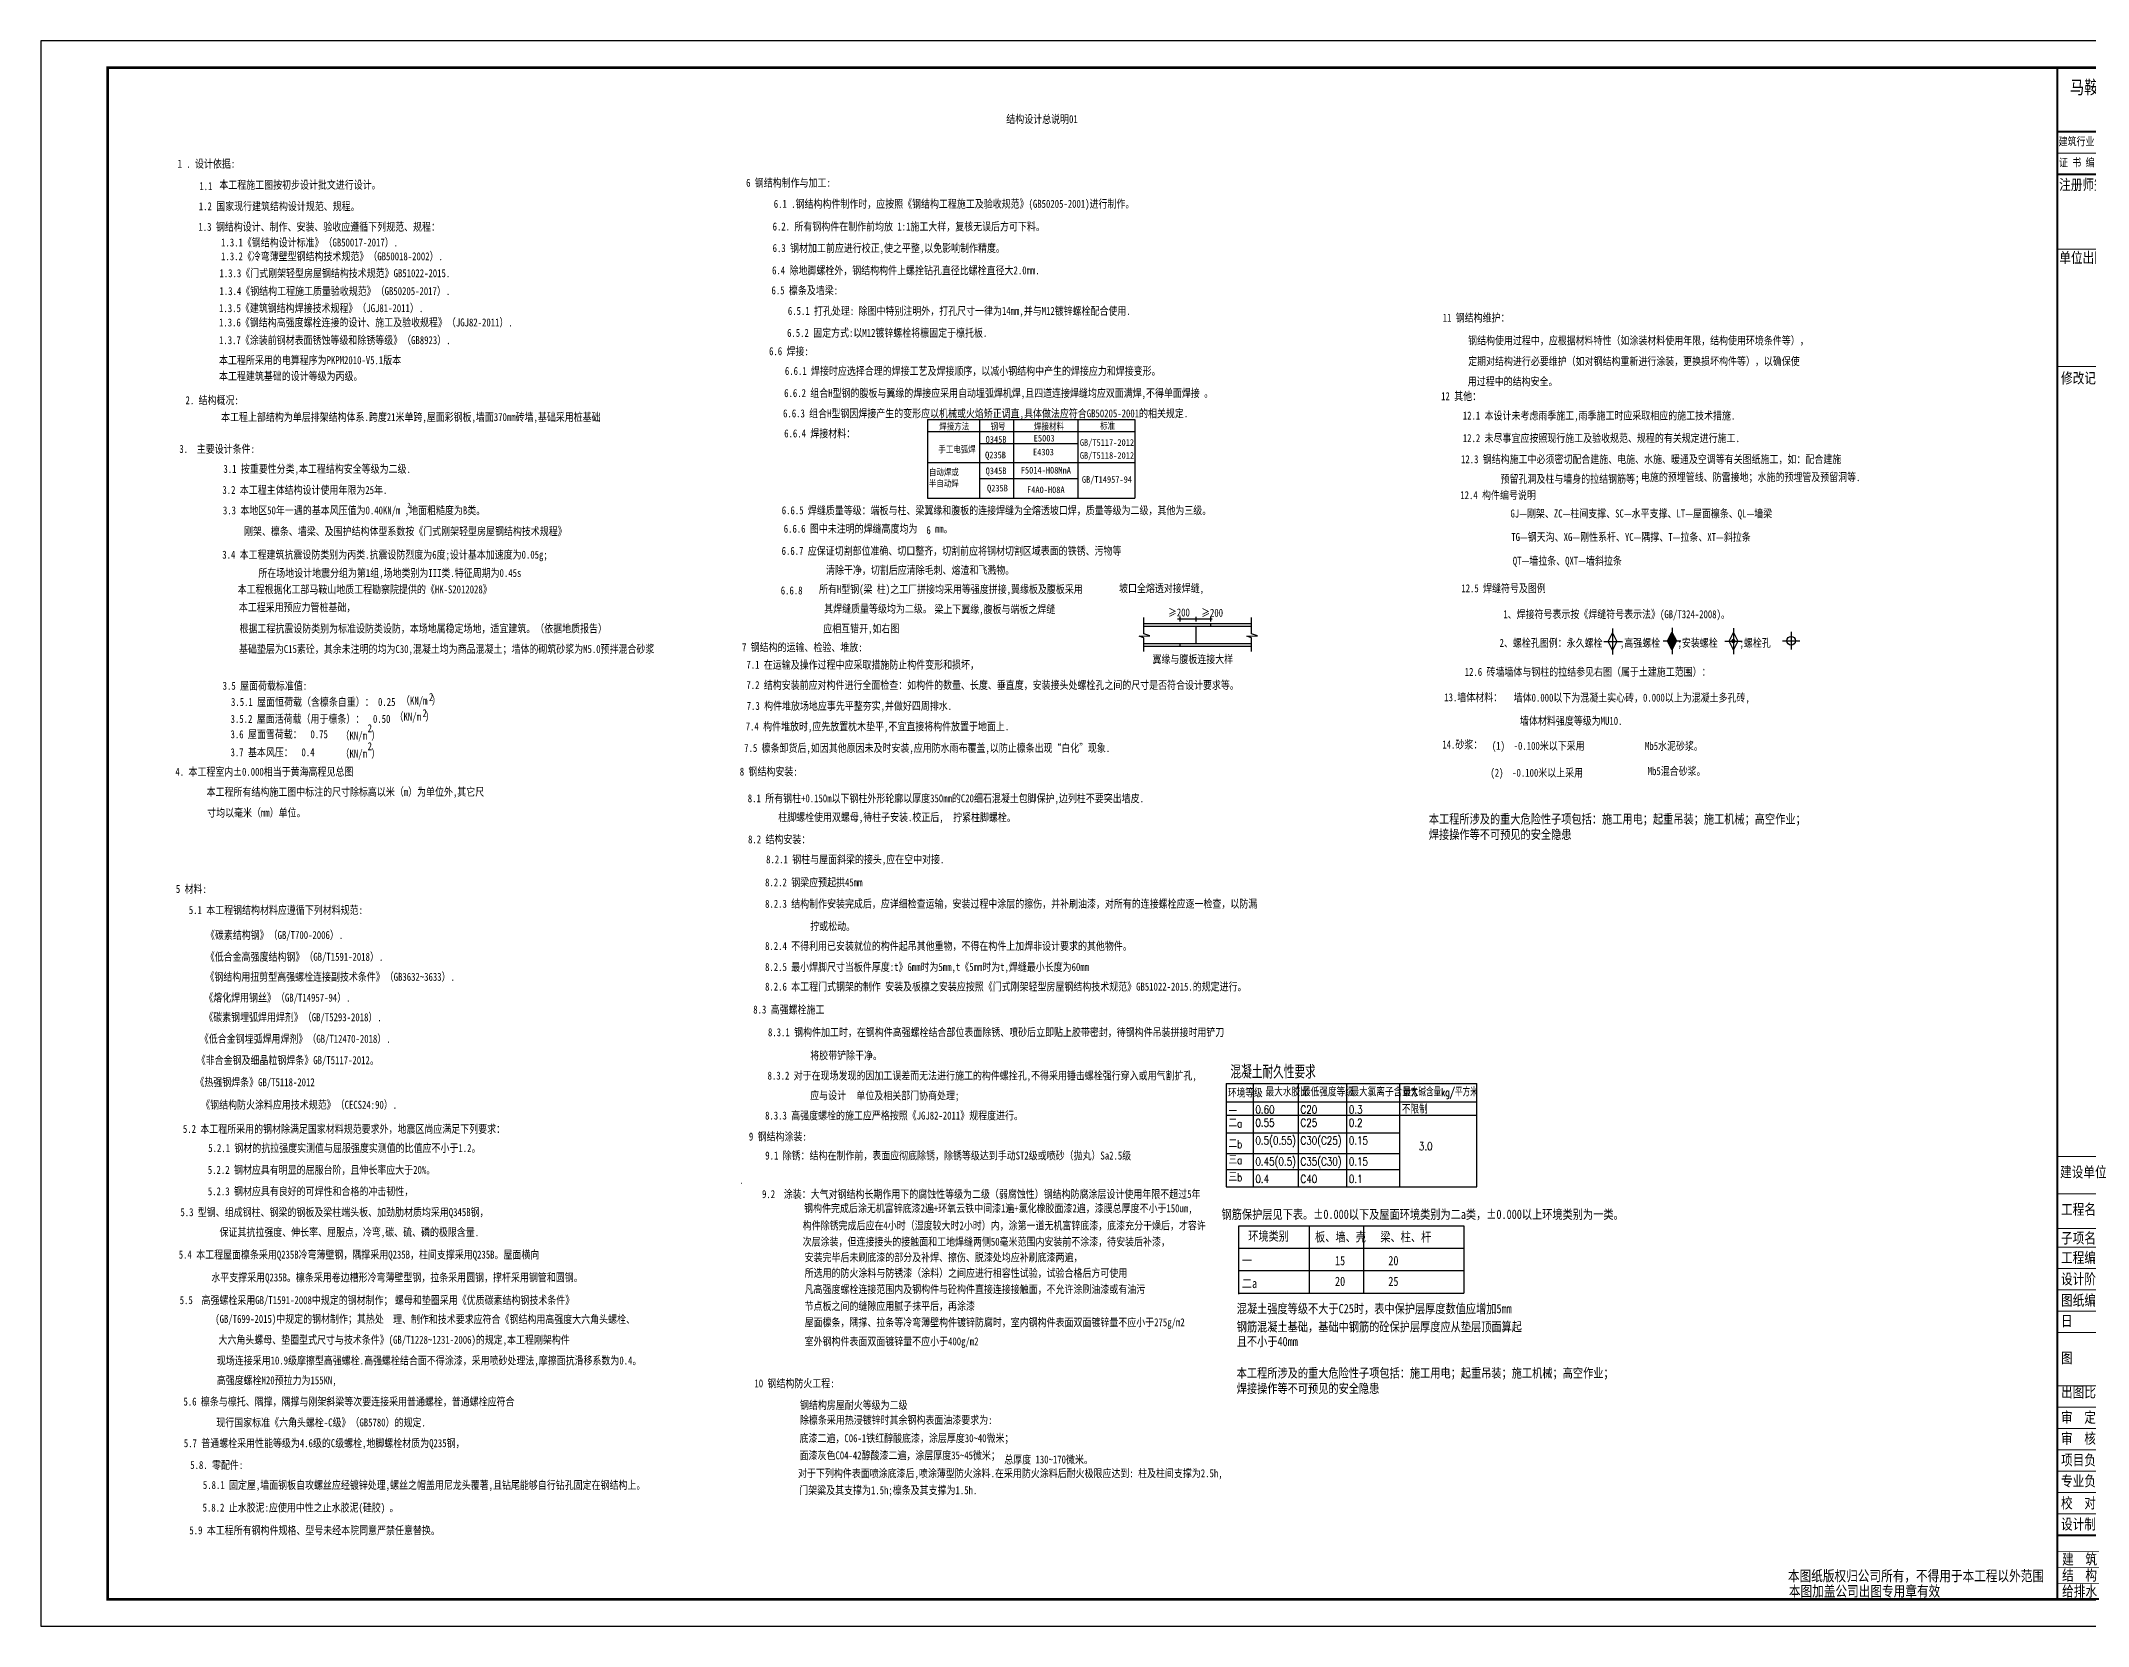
# Model space of a CAD drawing. Extents: x -73672 to 366960, y -527333 to 140666.
# Drawn here: x 183707 to 260456, y 81266 to 140666 of the extents above; entities that cross this region are included whole.
import ezdxf
from ezdxf.enums import TextEntityAlignment as Align

# ---------------------------------------------------------------- set-up
doc = ezdxf.new("R2010")
doc.units = 0
doc.header["$LTSCALE"] = 1000
doc.header["$MEASUREMENT"] = 0
for name, color, linetype in [('PUB_TEXT', 7, 'Continuous'), ('PUB_TITLE', 4, 'Continuous'), ('图签', 120, 'Continuous')]:
    doc.layers.add(name, color=color, linetype=linetype)
doc.styles.add('_HZTXT', font='', dxfattribs={"width": 0.8})
doc.styles.add('HZTXT', font='txt', dxfattribs={"bigfont": 'HZTXT'})
doc.styles.add('图签', font='', dxfattribs={"width": 0.8})
doc.styles.get('_HZTXT').set_extended_font_data('NSimSun')
doc.styles.get('图签').set_extended_font_data('SimSun')

# ---------------------------------------------------------------- blocks, each defined once
blk = doc.blocks.new('1#竖图签')
at = {"layer": '图签'}
blk.add_line((-7500, 0), (0, 0), dxfattribs=at)
blk.add_lwpolyline([(-7500, 57400, 70, 70, 0), (-7500, 0, 40, 40, 0), (0, 0, 40, 40, 0), (0, 57400, 40, 40, 0), (-7500, 57400, 40, 40, 0), (-7500, 50599, 40, 40, 0)], format="xyseb", dxfattribs=at)
for points, const_width in [([(-7500, 55000), (0, 55000)], 70), ([(-4000, 55000), (-4000, 53400)], 35), ([(-7500, 54200), (0, 54200)], 35), ([(-7500, 53400), (0, 53400)], 70), ([(-7500, 50600), (0, 50600)], 35), ([(-7500, 46200), (0, 46200)], 35), ([(-7500, 46200), (0, 46200)], 35), ([(-7500, 16600), (0, 16600)], 35), ([(-5000, 16600), (-5000, 2400)], 35), ([(-7500, 15200), (0, 15200)], 35), ([(-7500, 13896), (0, 13896)], 35), ([(-7500, 13200), (0, 13200)], 35), ([(-7500, 12400), (0, 12400)], 35), ([(-7500, 11600), (0, 11600)], 35), ([(-7500, 10800), (0, 10800)], 35), ([(-7500, 10000), (0, 10000)], 35), ([(-7500, 8000), (0, 8000)], 35), ([(-7500, 7200), (0, 7200)], 35), ([(-2750, 7200), (-2750, 2400)], 35), ([(-7500, 6400), (0, 6400)], 35), ([(-7500, 5600), (0, 5600)], 35), ([(-7500, 4800), (0, 4800)], 35), ([(-7500, 4000), (0, 4000)], 35), ([(-7500, 3200), (0, 3200)], 35), ([(-7500, 2400), (0, 2400)], 70), ([(-7500, 2400), (0, 2400)], 35), ([(-7500, 1800), (0, 1800)], 35), ([(-5750, 0), (-5750, 1800)], 35), ([(-4000, 1800), (-4000, 0)], 35), ([(-2250, 1800), (-2250, 0)], 35), ([(-7500, 1200), (0, 1200)], 35), ([(-7500, 600), (0, 600)], 35), ([(-7500, 0), (0, 0)], 35)]:
    blk.add_lwpolyline(points, dxfattribs=dict(at, const_width=const_width))
at = {"layer": '图签', "style": '图签'}
for s, height, width, p in [('马鞍山群厦建筑设计事务所', 500, 0.78, (-7028, 56416)), ('有限公司', 500, 0.78, (-4808, 55406)), ('建筑行业（建筑工程） ', 300, 0.8, (-7454, 54485)), ('丙  级', 300, 0.8, (-3684, 54490)), ('  证 书 编 号', 300, 0.8, (-7767, 53695)), ('A234007707', 300, 0.8, (-3684, 53669)), ('注册师签章', 400, 0.8, (-7436, 52816)), ('单位出图章', 400, 0.8, (-7429, 50080)), ('修改记录', 400, 0.8, (-7365, 45569)), ('建设单位', 400, 0.8, (-7400, 15815)), ('工程名称', 400, 0.8, (-7365, 14415)), ('子项名称', 400, 0.8, (-7365, 13339)), ('工程编号', 400, 0.8, (-7365, 12607)), ('设计阶段', 400, 0.8, (-7365, 11807)), ('图纸编号', 400, 0.8, (-7365, 11007)), ('日    期', 400, 0.8, (-7365, 10237)), ('图    名', 400, 0.8, (-7365, 8852)), ('出图比例', 400, 0.8, (-7365, 7567)), ('审  定  人', 400, 0.8, (-7365, 6621)), ('审  核  人', 400, 0.8, (-7365, 5831)), ('项目负责人', 400, 0.8, (-7365, 5021)), ('专业负责人', 400, 0.8, (-7365, 4237)), ('校  对  人', 400, 0.8, (-7365, 3409)), ('设计制图人', 400, 0.8, (-7365, 2618)), ('会   签   栏', 400, 0.8, (-5360, 1889)), ('建  筑', 400, 0.8, (-7325, 1305)), ('暖  通', 400, 0.8, (-3825, 1305)), ('本图纸版权归公司所有，不得用于本工程以外范围', 400, 0.8, (-17604, 681)), ('结  构', 400, 0.8, (-7325, 705)), ('电  气', 400, 0.8, (-3825, 705)), ('本图加盖公司出图专用章有效', 400, 0.8, (-17568, 109)), ('给排水', 400, 0.8, (-7325, 105)), ('电  讯', 400, 0.8, (-3825, 105))]:
    blk.add_text(s, height=height, dxfattribs=dict(at, width=width)).set_placement(p)

msp = doc.modelspace()

# ---------------------------------------------------------------- linework, layer by layer
for p, q in [((228139.75, 101595.92), (237544.83, 101595.92)), ((228139.75, 101595.92), (228139.75, 97726.15)), ((229165.89, 97726.15), (229165.89, 101595.92)), ((230857.02, 97726.15), (230857.02, 101595.92)), ((232669.48, 97726.15), (232669.48, 101595.92)), ((234654.76, 97726.15), (234654.76, 101595.92)), ((237544.83, 97726.15), (237544.83, 101595.92)), ((228139.75, 100913.96), (237544.83, 100913.96)), ((228139.75, 100410.97), (237544.83, 100410.97)), ((228139.75, 99747.78), (234654.76, 99747.78)), ((228139.75, 98972.44), (234654.76, 98972.44)), ((228139.75, 98373.33), (234654.76, 98373.33)), ((228139.75, 97726.15), (237544.83, 97726.15)), ((228619.78, 96260), (237057.12, 96260)), ((228619.78, 93700.25), (228619.78, 96260)), ((231264.64, 93740.23), (231264.64, 96260)), ((233297.47, 96260), (233297.47, 93740.23)), ((237057.12, 96260), (237057.12, 93740.23)), ((237057.12, 94572.91), (228619.78, 94572.91))]:
    msp.add_line(p, q)
at = {"layer": 'PUB_TEXT'}
for p, q in [((228619.78, 95427.32), (237057.12, 95427.32)), ((228619.78, 93740.23), (237057.12, 93740.23))]:
    msp.add_line(p, q, dxfattribs=at)
at = {"layer": 'PUB_TITLE'}
msp.add_lwpolyline([(183707.35, 81266.06), (267807.35, 81266.06), (267807.35, 140666.06), (183707.35, 140666.06)], close=True, dxfattribs=at)
at = {"layer": 'PUB_TITLE', "const_width": 100}
msp.add_lwpolyline([(186207.35, 82266.06), (266807.35, 82266.06), (266807.35, 139666.06), (186207.35, 139666.06)], close=True, dxfattribs=at)
at = {"layer": '图签'}
for p, q in [((216945.83, 126485.44), (224715.8, 126485.44)), ((216945.83, 126485.44), (216945.83, 123526.68)), ((216945.83, 126036.32), (224715.8, 126036.32)), ((218892.06, 126485.44), (218892.06, 123526.68)), ((220168.26, 126485.44), (220168.26, 123526.68)), ((222578.19, 126485.44), (222578.19, 123526.68)), ((224715.8, 126485.44), (224715.8, 123526.68)), ((218892.06, 125587.21), (222578.19, 125587.21)), ((216945.83, 124874.03), (224715.8, 124874.03)), ((218892.06, 124268.33), (222578.19, 124268.33)), ((216945.83, 123526.68), (224715.8, 123526.68)), ((225058.26, 118445.21), (225058.26, 119059.8)), ((226316.63, 119014.87), (227621.29, 119014.87)), ((226413.67, 118908.8), (226413.67, 119090.29)), ((227020.21, 118908.8), (227020.21, 119090.29)), ((227570.18, 118908.8), (227570.18, 119090.29)), ((229089.45, 118445.21), (229089.45, 119059.8)), ((224883.58, 118364.65), (225286.7, 118378.07)), ((225058.26, 118297.51), (224883.58, 118364.65)), ((225058.26, 118831.54), (229089.45, 118831.54)), ((225058.26, 118737.56), (229089.45, 118737.56)), ((225286.7, 118378.07), (225058.26, 118445.21)), ((225058.26, 117792.11), (225058.26, 118297.51)), ((227020.11, 118087.49), (227020.11, 118737.56)), ((227571.04, 118737.56), (227571.04, 118831.54)), ((228914.76, 118364.65), (229317.88, 118378.07)), ((229089.45, 118297.51), (228914.76, 118364.65)), ((229317.88, 118378.07), (229089.45, 118445.21)), ((229089.45, 117792.11), (229089.45, 118297.51)), ((242631.17, 118650.65), (242631.17, 117668.68)), ((244858.91, 118671.98), (244858.91, 117690.01)), ((247159.51, 118665.95), (247159.51, 117683.97)), ((249326.88, 118518.22), (249326.88, 117863.57)), ((225058.26, 118087.49), (229089.45, 118087.49)), ((225058.26, 117980.08), (229089.45, 117980.08)), ((226415.43, 117980.08), (226415.43, 118087.49)), ((242303.85, 118159.67), (242958.49, 118159.67)), ((244529.51, 118180.99), (245184.16, 118180.99)), ((246832.19, 118174.96), (247486.83, 118174.96)), ((248999.56, 118190.89), (249654.21, 118190.89))]:
    msp.add_line(p, q, dxfattribs=at)
at = {"layer": '图签', "const_width": 28.8}
for points in [[(226429.18, 119030.06), (226390.71, 118991.62)], [(227035.72, 119030.06), (226997.25, 118991.62)], [(227585.69, 119030.06), (227547.21, 118991.62)]]:
    msp.add_lwpolyline(points, dxfattribs=at)
at = {"layer": '图签'}
for points in [[(242467.51, 118159.67), (242631.17, 118486.99), (242794.83, 118159.67), (242631.17, 117832.34)], [(244693.17, 118180.99), (244856.83, 118508.32), (245020.5, 118180.99), (244856.83, 117853.67)], [(246995.85, 118174.96), (247159.51, 118502.28), (247323.17, 118174.96), (247159.51, 117847.64)]]:
    msp.add_lwpolyline(points, close=True, dxfattribs=at)
at = {"layer": '图签', "const_width": 81.83}
msp.add_lwpolyline([(247118.6, 118174.96, 1), (247200.43, 118174.96, 1)], format="xyb", close=True, dxfattribs=at)
at = {"layer": '图签'}
msp.add_circle((249326.88, 118190.89), 163.66, dxfattribs=at)
msp.add_arc((209961.77, 97845.22), 10, 0, 90, dxfattribs=at)
msp.add_solid([(244693.17, 118180.99), (244856.83, 118508.32), (244856.83, 117853.67), (245020.5, 118180.99)], dxfattribs=at)

# ---------------------------------------------------------------- block references
msp.add_blockref('1#竖图签', (266807.35, 82266.06))

# ---------------------------------------------------------------- texts
at = {"style": 'HZTXT'}
for s, height, width, p in [('混凝土耐久性要求', 500, 0.8, (228302.91, 101782.49)), ('环境等级', 300, 0.8, (228212.26, 101078.12)), ('最大水胶比', 300, 0.8, (229619.49, 101119.16)), ('最低强度等级', 300, 0.8, (230987.24, 101119.16)), ('最大氯离子含量%%%', 300, 0.8, (232799.7, 101119.16)), ('最大碱含量kg/平方米', 300, 0.7, (234784.98, 101119.16)), ('一', 300, 0.8, (228230.39, 100391.88)), ('0.60', 300, 0.8, (229238.43, 100472.11)), ('C20', 300, 0.8, (230929.56, 100472.11)), ('0.3', 300, 0.8, (232742.02, 100472.11)), ('不限制', 300, 0.8, (234727.3, 100472.11)), ('二a', 300, 0.8, (228230.39, 99952.97)), ('0.55', 300, 0.8, (229238.43, 99978.21)), ('C25', 300, 0.8, (230929.56, 99978.21)), ('0.2', 300, 0.8, (232742.02, 99978.21)), ('二b', 300, 0.8, (228230.39, 99177.63)), ('0.5(0.55)', 300, 0.8, (229238.43, 99312)), ('C30(C25)', 300, 0.8, (230929.56, 99312)), ('0.15', 300, 0.8, (232742.02, 99312)), ('3.0', 300, 0.8, (235368.34, 99097.54)), ('三a', 300, 0.8, (228230.39, 98578.52)), ('0.45(0.5)', 300, 0.8, (229238.43, 98524.95)), ('C35(C30)', 300, 0.8, (230929.56, 98524.95)), ('0.15', 300, 0.8, (232742.02, 98524.95)), ('三b', 300, 0.8, (228230.39, 97931.35)), ('0.4', 300, 0.8, (229238.43, 97872.05)), ('C40', 300, 0.8, (230929.56, 97872.05)), ('0.1', 300, 0.8, (232742.02, 97872.05))]:
    msp.add_text(s, height=height, dxfattribs=dict(at, width=width)).set_placement(p)
at = {"layer": 'PUB_TEXT', "style": '_HZTXT', "width": 0.8}
for s, p in [('本工程所涉及的重大危险性子项包括：施工用电；起重吊装；施工机械；高空作业；', (235741.01, 111337.3)), ('焊接操作等不可预见的安全隐患', (235741.01, 110758.86)), ('钢筋保护层见下表。%%P0.000以下及屋面环境类别为二a类，%%P0.000以上环境类别为一类。', (227969.42, 96521.97)), ('环境类别', (228970.28, 95707.76)), ('板、墙、壳', (231474.1, 95676.3)), ('梁、柱、杆', (233923.12, 95676.3)), ('一', (228730.68, 94785.81)), ('15', (232222.81, 94785.81)), ('20', (234221.86, 94785.81)), ('二a', (228730.68, 93931.41)), ('20', (232222.81, 94007.79)), ('25', (234221.86, 94007.79)), ('混凝土强度等级不大于C25时，表中保护层厚度数值应增加5mm', (228538.64, 92986.51)), ('钢筋混凝土基础，基础中钢筋的砼保护层厚度应从垫层顶面算起', (228538.64, 92309.29)), ('且不小于40mm', (228538.64, 91754.23)), ('本工程所涉及的重大危险性子项包括：施工用电；起重吊装；施工机械；高空作业；', (228538.64, 90576.39)), ('焊接操作等不可预见的安全隐患', (228538.64, 89997.94))]:
    msp.add_text(s, height=350, dxfattribs=at).set_placement(p)
at = {"layer": '图签', "style": '图签', "width": 0.8}
for s, height, p in [('结构设计总说明01', 300, (219899.75, 137587.78)), ('1 . 设计依据:', 300, (188830.28, 135915.59)), ('1.1', 300, (189646.38, 135077.51)), ('本工程施工图按初步设计批文进行设计。', 300, (190396.5, 135124.25)), ('6 钢结构制作与加工:', 300, (210145.1, 135202.88)), ('1.2 国家现行建筑结构设计规范、规程。', 300, (189625.88, 134320.94)), ('6.1 .钢结构构件制作时，应按照《钢结构工程施工及验收规范》(GB50205-2001)进行制作。', 300, (211182.59, 134413.33)), ('1.3 钢结构设计、制作、安装、验收应遵循下列规范、规程：', 300, (189612.54, 133551.61)), ('6.2. 所有钢构件在制作前均放 1:1施工大样，复核无误后方可下料。', 300, (211139.62, 133563.01)), ('1.3.1《钢结构设计标准》（GB50017-2017）.', 300, (190461.6, 132965.03)), ('1.3.2《冷弯薄壁型钢结构技术规范》（GB50018-2002）.', 300, (190461.6, 132445.81)), ('6.3 钢材加工前应进行校正,使之平整,以免影响制作精度。', 300, (211139.62, 132755.63)), ('1.3.3《门式刚架轻型房屋钢结构技术规范》GB51022-2015.', 300, (190400.64, 131812.21)), ('6.4 除地脚螺栓外，钢结构构件上螺拴钻孔直径比螺栓直径大2.0mm.', 300, (211118.66, 131919.41)), ('1.3.4《钢结构工程施工质量验收规范》（GB50205-2017）.', 300, (190400.64, 131142.63)), ('6.5 檩条及墙梁:', 300, (211097.55, 131172.06)), ('1.3.5《建筑钢结构焊接技术规程》（JGJ81-2011）.', 300, (190386.65, 130504.7)), ('6.5.1 打孔处理: 除图中特别注明外，打孔尺寸一律为14mm,并与M12镀锌螺栓配合使用.', 300, (211710.59, 130399.4)), ('11 钢结构维护：', 300, (236259.93, 130145.44)), ('1.3.6《钢结构高强度螺栓连接的设计、施工及验收规程》（JGJ82-2011）.', 300, (190384.27, 129968.19)), ('6.5.2 固定方式:以M12镀锌螺栓将檩固定于檩托板.', 300, (211679.99, 129577.25)), ('1.3.7《涂装前钢材表面锈蚀等级和除锈等级》（GB8923）.', 300, (190384.77, 129304.21)), ('6.6 焊接:', 300, (211006.03, 128891.26)), ('钢结构使用过程中，应根据材料特性（如涂装材料使用年限，结构使用环境条件等），', 300, (237214.86, 129291.77)), ('本工程所采用的电算程序为PKPM2010-V5.1版本', 300, (190384.77, 128554.59)), ('本工程建筑基础的设计等级为丙级。 ', 300, (190384.77, 127954.89)), ('6.6.1 焊接时应选择合理的焊接工艺及焊接顺序，以减小钢结构中产生的焊接应力和焊接变形。', 300, (211599.29, 128149.86)), ('定期对结构进行必要维护（如对钢结构重新进行涂装，更换损坏构件等），以确保使', 300, (237213.45, 128512.97)), ('6.6.2 组合H型钢的腹板与翼缘的焊接应采用自动埋弧焊机焊,且四道连接焊缝均应双面满焊,不得单面焊接 。', 300, (211572.21, 127320.95)), ('12 其他：', 300, (236202.44, 127204.28)), ('用过程中的结构安全。', 300, (237202.81, 127757.66)), ('2. 结构概况:', 300, (189128.31, 127053.12)), ('本工程上部结构为单层排架结构体系.跨度21米单跨,屋面彩钢板,墙面370mm砖墙,基础采用桩基础', 300, (190462.07, 126421.73)), ('6.6.3 组合H型钢因焊接产生的变形应以机械或火焰矫正调直,具体做法应符合GB50205-2001的相关规定.', 300, (211530.93, 126559.5)), ('12.1 本设计未考虑雨季施工,雨季施工时应采取相应的施工技术措施.', 300, (237015.39, 126476.76)), ('6.6.4 焊接材料：', 300, (211572.67, 125809.04)), ('焊接方法', 250, (217387.84, 126100.65)), ('钢号', 250, (219312.16, 126100.65)), ('焊接材料', 250, (220941.13, 126100.65)), ('标准', 250, (223418.01, 126119.76)), ('12.2 未尽事宜应按照现行施工及验收规范、规程的有关规定进行施工.', 300, (237015.39, 125633.53)), ('3.  主要设计条件:', 300, (188897.06, 125228.06)), ('手工电弧焊', 250, (217350.84, 125241.19)), ('Q235B', 250, (219104.42, 125026.75)), ('Q345B', 250, (219124.36, 125606.98)), ('12.3 钢结构施工中必须密切配合建施、电施、水施、暖通及空调等有关图纸施工，如：配合建施', 300, (236946.68, 124841.94)), ('3.1 按重要性分类,本工程结构安全等级为二级.', 300, (190548.78, 124480.63)), ('自动焊或', 250, (216997.77, 124383.7)), ('Q345B', 250, (219124.36, 124432.73)), ('预留孔洞及柱与墙身的拉结钢筋等；', 300, (238430.31, 124104.58)), ('电施的预埋管线、防雷接地；水施的预埋管及预留洞等.', 300, (243694.94, 124171.93)), ('3.2 本工程主体结构设计使用年限为25年.', 300, (190510.62, 123689.95)), ('半自动焊', 250, (216997.77, 123962.04)), ('Q235B', 250, (219177.57, 123784.14)), ('12.4 构件编号说明', 300, (236919.86, 123495.89)), ('3.3 本地区50年一遇的基本风压值为0.40KN/m ,地面粗糙度为B类。', 300, (190529.7, 122925.28)), ('2', 180, (197446.42, 123181.16)), ('6.6.5 焊缝质量等级：端板与柱、梁翼缘和腹板的连接焊缝为全熔透坡口焊，质量等级为二级，其他为三级。', 300, (211481.68, 122926.94)), ('GJ—刚架、ZC—柱间支撑、SC—水平支撑、LT—屋面檩条、QL—墙梁', 300, (238801.86, 122808.6)), ('刚架、檩条、墙梁、及围护结构体型系数按《门式刚架轻型房屋钢结构技术规程》', 300, (191321.05, 122142.9)), ('6.6.6 图中未注明的焊缝高度均为    mm。', 300, (211556.11, 122238.15)), ('6', 300, (216904.06, 122186.25)), ('TG—钢天沟、XG—刚性系杆、YC—隅撑、T—拉条、XT—斜拉条', 300, (238831.86, 121928.31)), ('3.4 本工程建筑抗震设防类别为丙类.抗震设防烈度为6度;设计基本加速度为0.05g;', 300, (190505.15, 121265.58)), ('6.6.7 应保证切割部位准确、切口整齐，切割前应将钢材切割区域表面的铁锈、污物等', 300, (211476.72, 121407.94)), ('QT—墙拉条、QXT—墙斜拉条', 300, (238888.86, 121035.31)), ('所在场地设计地震分组为第1组,场地类别为III类.特征周期为0.45s', 300, (191858.27, 120578.5)), ('清除干净，切割后应清除毛刺、熔渣和飞溅物。', 300, (213141.29, 120689.98)), ('6.6.8', 300, (211443.94, 119924.46)), (' 所有H型钢(梁 柱)之工厂拼接均采用等强度拼接,翼缘板及腹板采用', 300, (212713.91, 119972.53, -13276.45)), ('坡口全熔透对接焊缝,', 300, (224126.43, 120006.73, -13276.45)), ('12.5 焊缝符号及图例', 300, (236958.86, 120005.67)), ('其焊缝质量等级均为二级。', 300, (213072.99, 119241.47, -13276.45)), ('梁上下翼缘,腹板与端板之焊缝', 300, (217204.54, 119220.35, -13276.45)), ('≥200', 300, (225965.89, 119098.85)), ('≥200', 300, (227209.27, 119088.63)), ('1、焊接符号表示按《焊缝符号表示法》(GB/T324-2008)。', 300, (238531.86, 119033.38)), ('应相互错开,如右图', 300, (213037.6, 118495.98, -13276.45)), ('2、螺栓孔图例：永久螺栓    ;高强螺栓    ;安装螺栓     ;螺栓孔', 300, (238392.86, 117959.1)), ('7 钢结构的运输、检验、堆放:', 300, (209991.11, 117794.95)), ('7.1 在运输及操作过程中应采取措施防止构件变形和损坏，', 300, (210157.39, 117140.61)), ('翼缘与腹板连接大样', 300, (225380.06, 117347.38)), ('3.5 屋面荷载标准值:', 300, (190520.24, 116352.47)), ('7.2 结构安装前应对构件进行全面检查：如构件的数量、长度、垂直度，安装接头处螺栓孔之间的尺寸是否符合设计要求等。', 300, (210155.86, 116378.9)), ('12.6 砖墙墙体与钢柱的拉结参见右图（属于土建施工范围）：', 300, (237086.73, 116873.13)), ('3.5.1 屋面恒荷载（含檩条自重）： 0.25  ', 300, (190834.05, 115746.27)), ('（KN/m ）', 300, (197207.67, 115797.64)), ('2', 300, (198255.35, 115930.42)), ('7.3 构件堆放场地应事先平整夯实,并做好四周排水.', 300, (210167.29, 115597.11)), ('13.墙体材料：', 300, (236319.25, 115920.59)), (' 墙体0.000以下为混凝土实心砖，0.000以上为混凝土多孔砖,', 300, (238759.01, 115906.7)), ('3.5.2 屋面活荷载（用于檩条）：  0.50', 300, (190818.09, 115112.32)), ('（KN/m ）', 300, (196964.77, 115192.98)), ('2', 300, (198012.46, 115325.76)), ('7.4 构件堆放时,应先放置枕木垫平,不宜直接将构件放置于地面上.', 300, (210130.15, 114828.88)), ('墙体材料强度等级为MU10.', 300, (239159.33, 115038.31)), ('3.6 屋面雪荷载：  0.75', 300, (190815.15, 114535.95)), ('（KN/m ）', 300, (194940.8, 114485.79)), ('2', 300, (195955.32, 114763.03)), ('2', 300, (195955.32, 114087.57)), ('7.5 檩条卸货后,如因其他原因未及时安装,应用防水雨布覆盖,以防止檩条出现“白化”现象.', 300, (210074.42, 114021.46)), ('14.砂浆：', 300, (236246.01, 114148.39)), ('        (1)  -0.100米以下采用', 300, (236798.44, 114102.09)), ('Mb5水泥砂浆。', 300, (243846.12, 114095.63)), ('3.7 基本风压：  0.4', 300, (190815.15, 113860.49)), ('（KN/m ）', 300, (194940.8, 113810.33)), ('4. 本工程室内±0.000相当于黄海高程见总图 ', 300, (188749.09, 113130.75)), ('8 钢结构安装:', 300, (209907.5, 113137.28)), ('        (2)  -0.100米以上采用', 300, (236743.12, 113093.5)), ('Mb5混合砂浆。', 300, (243946.27, 113154.4)), ('本工程所有结构施工图中标注的尺寸除标高以米（m）为单位外,其它尺', 300, (189918.58, 112376.62)), ('8.1 所有钢柱+0.150m以下钢柱外形轮廓以厚度350mm的C20细石混凝土包脚保护,边列柱不要突出墙皮.', 300, (210207.81, 112134.41)), ('寸均以毫米（mm）单位。', 300, (189940.52, 111595.33)), ('柱脚螺栓使用双螺母,待柱子安装.校正后,', 300, (211348.03, 111427.59)), ('拧紧柱脚螺栓。', 300, (217905.7, 111420.69)), ('8.2 结构安装：', 300, (210217.62, 110596.11)), ('8.2.1 钢柱与屋面斜梁的接头,应在空中对接.', 300, (210895.37, 109847.44)), ('5 材料:', 300, (188765.87, 108738.54)), ('8.2.2 钢梁应预起拱45mm', 300, (210857.5, 108984.81)), ('5.1 本工程钢结构材料应遵循下列材料规范:', 300, (189251.11, 107948.7)), ('8.2.3 结构制作安装完成后，应详细检查运输，安装过程中涂层的擦伤，并补刷油漆，对所有的连接螺栓应逐一检查，以防漏', 300, (210856.03, 108183.5)), ('拧或松动。', 300, (212549.15, 107340.83)), ('《碳素结构钢》（GB/T700-2006）.', 300, (189892.59, 107012.17)), ('8.2.4 不得利用已安装就位的构件起吊其他重物，不得在构件上加焊非设计要求的其他物件。', 300, (210856.16, 106600.81)), ('《低合金高强度结构钢》（GB/T1591-2018）.', 300, (189887.23, 106196.37)), ('8.2.5 最小焊脚尺寸当板件厚度:t》6mm时为5mm,t《5mm时为t,焊缝最小长度为60mm', 300, (210856.16, 105813.57)), ('《钢结构用扭剪型高强螺栓连接副技术条件》（GB3632~3633）.', 300, (189876.11, 105445.72)), ('8.2.6 本工程门式钢架的制作 安装及板檩之安装应按照《门式刚架轻型房屋钢结构技术规范》GB51022-2015.的规定进行。', 300, (210856.16, 105078.01)), ('《熔化焊用钢丝》（GB/T14957-94）.', 300, (189830.01, 104664.54)), ('8.3 高强螺栓施工', 300, (210412.74, 104219.72)), ('《碳素钢埋弧焊用焊剂》（GB/T5293-2018）.', 300, (189830.01, 103930.98)), ('8.3.1 钢构件加工时，在钢构件高强螺栓结合部位表面除锈、喷砂后立即贴上胶带密封，待钢构件吊装拼接时用铲刀', 300, (210965.05, 103368.58)), (' 《低合金钢埋弧焊用焊剂》（GB/T12470-2018）.', 300, (189500.75, 103123.29)), ('将胶带铲除干净。', 300, (212550.01, 102500.96)), ('《非合金钢及细晶粒钢焊条》GB/T5117-2012。 ', 300, (189548.7, 102321.89)), ('8.3.2 对于在现场发现的因加工误差而无法进行施工的构件螺拴孔,不得采用锤击螺栓强行穿入或用气割扩孔,', 300, (210949.39, 101743.8)), ('《热强钢焊条》GB/T5118-2012', 300, (189497.51, 101496.04)), ('应与设计', 300, (212548.51, 101000.55)), ('单位及相关部门协商处理;', 300, (214280.18, 100994.52)), (' 《钢结构防火涂料应用技术规范》（CECS24:90）.', 300, (189552.49, 100651)), ('8.3.3 高强度螺栓的施工应严格按照《JGJ82-2011》规程度进行。', 300, (210856.16, 100247.01)), ('5.2 本工程所采用的钢材除满足国家材料规范要求外，地震区尚应满足下列要求：', 300, (189030.36, 99744.53)), ('9 钢结构涂装:', 300, (210250.13, 99459.37)), ('5.2.1 钢材的抗拉强度实测值与屈服强度实测值的比值应不小于1.2。', 300, (189979.33, 99027.92)), ('9.1 除锈：结构在制作前，表面应彻底除锈，除锈等级达到手动ST2级或喷砂（拋丸）Sa2.5级', 300, (210861.82, 98747.66)), ('5.2.2 钢材应具有明显的屈服台阶，且伸长率应大于20%。', 300, (189963.64, 98212.09)), ('5.2.3 钢材应具有良好的可焊性和合格的冲击韧性，', 300, (189964.01, 97408.19)), ('9.2  涂装：大气对钢结构长期作用下的腐蚀性等级为二级（弱腐蚀性）钢结构防腐涂层设计使用年限不超过5年 ', 300, (210742.1, 97303.42)), ('5.3 型钢、组成钢柱、钢梁的钢板及梁柱端头板、加劲肋材质均采用Q345B钢，', 300, (188936.77, 96626.4)), ('钢构件完成后涂无机富锌底漆2遍+环氧云铁中间漆1遍+氯化橡胶面漆2遍，漆膜总厚度不小于150um, ', 300, (212319.08, 96771.63)), ('保证其抗拉强度、伸长率、屈服点，冷弯,碳、硫、磷的极限含量.', 300, (190402.16, 95876.95)), ('构件除锈完成后应在4小时（湿度较大时2小时）内，涂第一道无机富锌底漆，底漆充分干燥后，才容许', 300, (212268.62, 96125.76)), ('次层涂装，但连接接头的接触面和工地焊缝两侧50毫米范围内安装前不涂漆，待安装后补漆，', 300, (212266.4, 95518.32)), ('安装完毕后未刷底漆的部分及补焊、擦伤、脱漆处均应补刷底漆两遍，', 300, (212339.72, 94933.43)), ('所选用的防火涂料与防锈漆（涂料）之间应进行相容性试验，试验合格后方可使用', 300, (212339.72, 94345.69)), ('5.5  高强螺栓采用GB/T1591-2008中规定的钢材制作；', 300, (188910.16, 93330.32)), ('螺母和垫圈采用《优质碳素结构钢技术条件》', 300, (196979.71, 93330.82)), ('凡高强度螺栓连接范围内及钢构件与砼构件直接连接接触面，不允许涂刷油漆或有油污 ', 300, (212339.72, 93736.97)), ('(GB/T699-2015)中规定的钢材制作；其热处', 300, (190242.99, 92626.57)), ('理、制作和技术要求应符合《钢结构用高强度大六角头螺栓、', 300, (196906.39, 92613.16)), ('节点板之间的缝隙应用腻子抹平后，再涂漆 ', 300, (212339.72, 93107.25)), ('大六角头螺母、垫圈型式尺寸与技术条件》(GB/T1228~1231-2006)的规定,本工程刚架构件', 300, (190362.18, 91844.76)), ('屋面檩条，隅撑、拉条等冷弯薄壁构件镀锌防腐时，室内钢构件表面双面镀锌量不应小于275g/m2', 300, (212339.72, 92498.53)), ('室外钢构件表面双面镀锌量不应小于400g/m2', 300, (212339.72, 91784.86)), ('现场连接采用10.9级摩擦型高强螺栓.高强螺栓结合面不得涂漆，采用喷砂处理法,摩擦面抗滑移系数为0.4。', 300, (190302.03, 91067.31)), ('高强度螺栓M20预拉力为155KN,', 300, (190300.24, 90325.97)), ('5.6 檩条与檩托、隅撑，隅撑与刚架斜梁等次要连接采用普通螺栓，普通螺栓应符合', 300, (189051.04, 89528.05)), ('10 钢结构防火工程:', 300, (210456.59, 90211.26)), ('现行国家标准《六角头螺栓-C级》（GB5780）的规定.', 300, (190281.62, 88744.92)), ('钢结构房屋耐火等级为二级', 300, (212164.3, 89397.53)), ('除檩条采用热浸镀锌时其余钢构表面油漆要求为:', 300, (212164.3, 88839.38)), ('5.7 普通螺栓采用性能等级为4.6级的C级螺栓,地脚螺栓材质为Q235钢，', 300, (189064.76, 87969, -13276.45)), ('底漆二遍，C06-1铁红醇酸底漆，涂层厚度30~40微米；', 300, (212150.15, 88155.98)), ('面漆灰色C04-42醇酸漆二遍，涂层厚度35~45微米；', 300, (212150.25, 87513.39)), ('总厚度 130~170微米。', 300, (219823.3, 87357.43)), ('5.8. 零配件:', 300, (189304.56, 87150.12)), ('5.8.1 固定屋,墙面钢板自攻螺丝应经镀锌处理,螺丝之帽盖用尼龙头覆著,且钻尾能够自行钻孔固定在钢结构上。', 300, (189778.62, 86400.97)), ('对于下列构件表面喷涂底漆后,喷涂薄型防火涂料.在采用防火涂料后耐火极限应达到: 柱及柱间支撑为2.5h,', 300, (212091.68, 86840.97)), ('门架粱及其支撑为1.5h;檩条及其支撑为1.5h. ', 300, (212138.49, 86206.13)), ('5.8.2 止水胶泥:应使用中性之止水胶泥(硅胶) 。', 300, (189768.04, 85554.78)), ('5.9 本工程所有钢构件规格、型号未经本院同意严禁任意替换。', 300, (189271.68, 84703.44))]:
    msp.add_text(s, height=height, dxfattribs=at).set_placement(p)
for s, p in [('E5003', (221320.85, 125655.02)), ('E4303', (221292.79, 125136.07)), ('GB/T5117-2012', (223673.4, 125493.36)), ('GB/T5118-2012', (223673.4, 125010.15)), ('F5014-H08MnA', (221382.71, 124455.63)), ('GB/T14957-94', (223673.4, 124107.76)), ('F4A0-H08A', (221382.71, 123722.26))]:
    msp.add_text(s, height=250, dxfattribs=at).set_placement(p, align=Align.CENTER)
for s, p in [('本工程根据化工部马鞍山地质工程勘察院提供的《HK-S2012028》', (191084.13, 119875.78)), ('本工程采用预应力管桩基础，', (191126.13, 119202.95)), ('根据工程抗震设防类别为标准设防类设防，本场地属稳定场地，适宜建筑。（依据地质报告）', (191151.66, 118408.98)), ('基础垫层为C15素砼，其余未注明的均为C30,混凝土均为商品混凝土；墙体的砌筑砂浆为M5.0预拌混合砂浆 ', (191133.25, 117639.99)), ('5.4 本工程屋面檩条采用Q235B冷弯薄壁钢，隅撑采用Q235B，柱间支撑采用Q235B。屋面横向', (188873.96, 94945.44)), ('水平支撑采用Q235B。檩条采用卷边槽形冷弯薄壁型钢，拉条采用圆钢，撑杆采用钢管和圆钢。', (190096.68, 94090.16))]:
    msp.add_text(s, height=300, dxfattribs=at).set_placement(p, align=Align.BOTTOM_LEFT)

doc.saveas('drawing.dxf')
